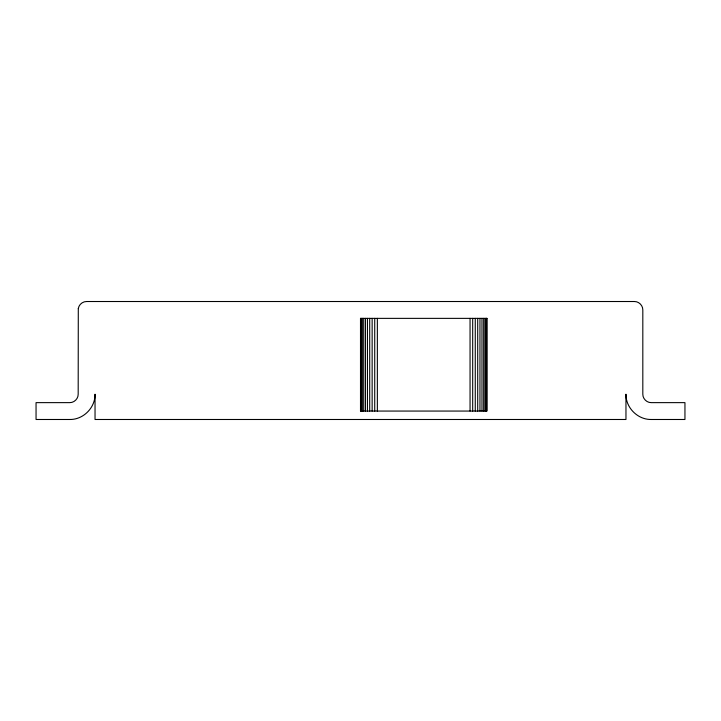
<?xml version="1.0" encoding="UTF-8"?>
<svg xmlns="http://www.w3.org/2000/svg" width="721" height="721" viewBox="0 0 721 721"><rect width="100%" height="100%" fill="white"/><g stroke="black" fill="none" stroke-linecap="round" stroke-linejoin="round"><path stroke-width="1.08" d="M486.702 318.367L486.702 411.06M486.08 318.367L486.08 411.06M485.071 318.367L485.071 411.06M483.692 318.367L483.692 411.06M481.97 318.367L481.97 411.06M479.961 318.367L479.961 411.06M477.708 318.367L477.708 411.06M475.265 318.367L475.265 411.06M472.688 318.367L472.688 411.06M470.056 318.367L470.056 411.06M377.353 318.367L377.353 411.06M374.722 318.367L374.722 411.06M372.144 318.367L372.144 411.06M369.702 318.367L369.702 411.06M367.449 318.367L367.449 411.06M365.439 318.367L365.439 411.06M363.717 318.367L363.717 411.06M362.339 318.367L362.339 411.06M361.329 318.367L361.329 411.06M360.707 318.367L360.707 411.06M78.292 308.615L78.183 394.207C78.274 398.713 74.263 402.724 69.757 402.633L36.05 402.633L36.05 419.487L69.757 419.487C83.276 419.748 95.298 407.725 95.037 394.207L95.037 419.487L625.963 419.487L625.963 394.207C625.702 407.725 637.725 419.748 651.243 419.487L684.95 419.487L684.95 402.633L651.243 402.633C646.737 402.724 642.726 398.713 642.817 394.207L642.817 309.94C642.898 305.434 638.887 301.423 634.39 301.513L86.61 301.513C82.582 301.459 78.868 304.632 78.292 308.615M486.909 318.367L360.5 318.367L360.5 411.06L486.909 411.06L486.909 318.367"/></g></svg>
